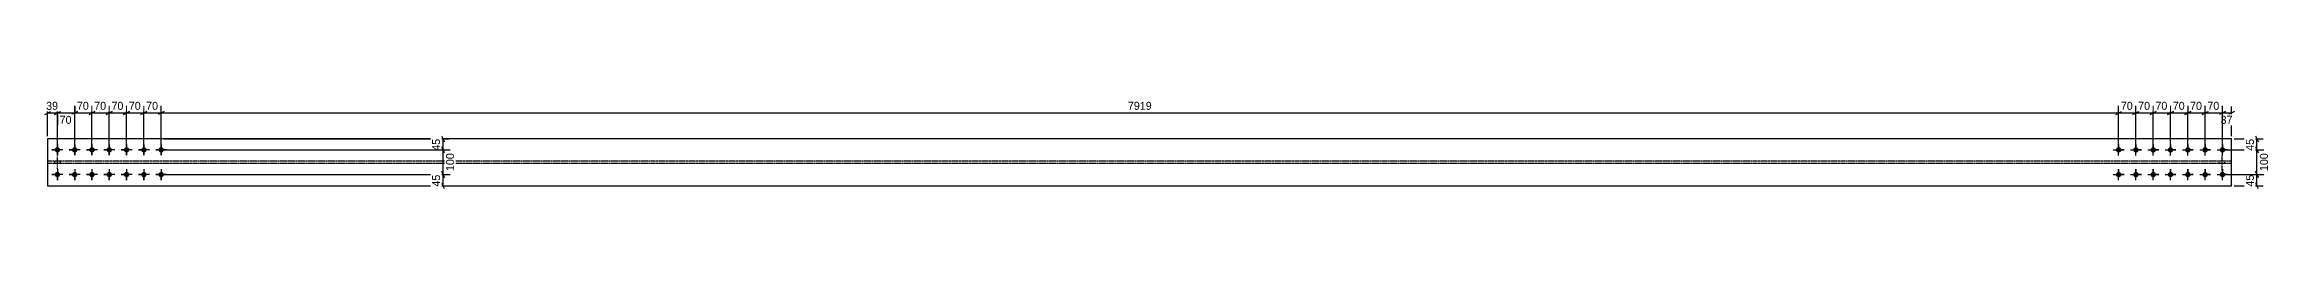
# Model space of a CAD drawing. Header units: millimetres. Extents: x 31 to 23394, y 26 to 977.
# Drawn here: x 31 to 9033, y 32 to 390 of the extents above; entities that cross this region are included whole.
import ezdxf

# ---------------------------------------------------------------- set-up
doc = ezdxf.new("R2010")
doc.units = ezdxf.units.MM
doc.linetypes.add('DXK_LINE_DOT2', pattern=[3.9198, 1.9599, -1.9599])
doc.linetypes.add('DXK_LINE_DOT4', pattern=[0.9408, 0.4704, -0.4704])
doc.styles.add('Comic Sans MS', font='COMIC.TTF', dxfattribs={"height": 0.2})

msp = doc.modelspace()

# ---------------------------------------------------------------- hatches: boundary and pattern name
at = {"linetype": 'Continuous'}
for points in [[(83.4, 178.1, -1), (83.4, 200.1, -1)], [(153.4, 178.1, -1), (153.4, 200.1, -1)], [(223.4, 178.1, -1), (223.4, 200.1, -1)], [(293.4, 178.1, -1), (293.4, 200.1, -1)], [(363.4, 178.1, -1), (363.4, 200.1, -1)], [(433.4, 178.1, -1), (433.4, 200.1, -1)], [(503.4, 178.1, -1), (503.4, 200.1, -1)], [(8422.8, 200, -1), (8422.8, 178, -1)], [(8492.8, 200, -1), (8492.8, 178, -1)], [(8562.8, 200, -1), (8562.8, 178, -1)], [(8632.8, 200, -1), (8632.8, 178, -1)], [(8702.8, 200, -1), (8702.8, 178, -1)], [(8772.8, 200, -1), (8772.8, 178, -1)], [(8842.8, 200, -1), (8842.8, 178, -1)], [(83.4, 78.1, -1), (83.4, 100.1, -1)], [(153.4, 78.1, -1), (153.4, 100.1, -1)], [(223.4, 78.1, -1), (223.4, 100.1, -1)], [(293.4, 78.1, -1), (293.4, 100.1, -1)], [(363.4, 78.1, -1), (363.4, 100.1, -1)], [(433.4, 78.1, -1), (433.4, 100.1, -1)], [(503.4, 78.1, -1), (503.4, 100.1, -1)], [(8422.8, 100, -1), (8422.8, 78, -1)], [(8492.8, 100, -1), (8492.8, 78, -1)], [(8562.8, 100, -1), (8562.8, 78, -1)], [(8632.8, 100, -1), (8632.8, 78, -1)], [(8702.8, 100, -1), (8702.8, 78, -1)], [(8772.8, 100, -1), (8772.8, 78, -1)], [(8842.8, 100, -1), (8842.8, 78, -1)]]:
    msp.add_hatch(color=3, dxfattribs=at).paths.add_polyline_path(points)

# ---------------------------------------------------------------- linework, layer by layer
at = {"color": 8, "linetype": 'Continuous'}
for p, q in [((83.4, 199.1), (83.4, 364.6)), ((153.4, 199.1), (153.4, 367.4)), ((223.4, 199.1), (223.4, 367.4)), ((293.4, 199.1), (293.4, 367.4)), ((363.4, 199.1), (363.4, 367.4)), ((433.4, 199.1), (433.4, 367.4)), ((503.4, 199.1), (503.4, 367.4)), ((8422.8, 199), (8422.8, 367.4)), ((8492.8, 199), (8492.8, 367.4)), ((8562.8, 199), (8562.8, 367.4)), ((8632.8, 199), (8632.8, 367.4)), ((8702.8, 199), (8702.8, 367.4)), ((8772.8, 199), (8772.8, 367.4)), ((8842.8, 199), (8842.8, 364.6)), ((8879.7, 244), (8879.7, 364.6)), ((71.4, 333), (95.4, 345)), ((141.4, 333), (165.4, 345)), ((211.4, 333), (235.4, 345)), ((281.4, 333), (305.4, 345)), ((351.4, 333), (375.4, 345)), ((421.4, 333), (445.4, 345)), ((433.4, 339), (503.4, 339)), ((515.4, 345), (491.4, 333)), ((8410.8, 333), (8434.8, 345)), ((8422.8, 339), (8492.8, 339)), ((8504.8, 345), (8480.8, 333)), ((8550.8, 333), (8574.8, 345)), ((8620.8, 333), (8644.8, 345)), ((8690.8, 333), (8714.8, 345)), ((8702.8, 339), (8772.8, 339)), ((8830.8, 333), (8854.8, 345)), ((8842.8, 339), (8879.7, 339)), ((8891.7, 345), (8867.7, 333)), ((513.4, 234), (1669.6, 234)), ((513.4, 189.1), (1669.6, 189.1)), ((1638, 246), (1650, 222)), ((1650, 177.1), (1638, 201.1)), ((1644, 189.1), (1644, 234)), ((8852.8, 189), (9010.7, 189)), ((8889.7, 234), (9007.9, 234)), ((8976.3, 201), (8988.3, 177)), ((1650, 77.1), (1638, 101.1)), ((8976.3, 101), (8988.3, 77)), ((513.4, 89.1), (1672.4, 89.1)), ((513.4, 44), (1669.6, 44)), ((8852.8, 89), (9007.9, 89)), ((8889.7, 44), (9007.9, 44)), ((8988.3, 32), (8976.3, 56)), ((8982.3, 44), (8982.3, 89))]:
    msp.add_line(p, q, dxfattribs=at)
at = {"color": 7, "linetype": 'Continuous'}
for p, q in [((44, 234), (44, 44)), ((8879.7, 234), (44, 234)), ((8879.7, 44), (8879.7, 234)), ((44, 44), (8879.7, 44))]:
    msp.add_line(p, q, dxfattribs=at)
at = {"color": 3, "linetype": 'Continuous'}
for p, q in [((61.4, 189.1), (76.1, 189.1)), ((105.4, 189.1), (61.4, 189.1)), ((83.4, 211.1), (83.4, 196.5)), ((83.4, 211.1), (83.4, 167.1)), ((83.4, 167.1), (83.4, 181.8)), ((105.4, 189.1), (90.8, 189.1)), ((131.4, 189.1), (146.1, 189.1)), ((175.4, 189.1), (131.4, 189.1)), ((153.4, 211.1), (153.4, 196.5)), ((153.4, 211.1), (153.4, 167.1)), ((153.4, 167.1), (153.4, 181.8)), ((175.4, 189.1), (160.8, 189.1)), ((201.4, 189.1), (216.1, 189.1)), ((245.4, 189.1), (201.4, 189.1)), ((223.4, 211.1), (223.4, 196.5)), ((223.4, 211.1), (223.4, 167.1)), ((223.4, 167.1), (223.4, 181.8)), ((245.4, 189.1), (230.8, 189.1)), ((271.4, 189.1), (286.1, 189.1)), ((315.4, 189.1), (271.4, 189.1)), ((293.4, 211.1), (293.4, 196.5)), ((293.4, 211.1), (293.4, 167.1)), ((293.4, 167.1), (293.4, 181.8)), ((315.4, 189.1), (300.8, 189.1)), ((341.4, 189.1), (356.1, 189.1)), ((385.4, 189.1), (341.4, 189.1)), ((363.4, 211.1), (363.4, 196.5)), ((363.4, 211.1), (363.4, 167.1)), ((363.4, 167.1), (363.4, 181.8)), ((385.4, 189.1), (370.8, 189.1)), ((411.4, 189.1), (426.1, 189.1)), ((455.4, 189.1), (411.4, 189.1)), ((433.4, 211.1), (433.4, 196.5)), ((433.4, 211.1), (433.4, 167.1)), ((433.4, 167.1), (433.4, 181.8)), ((455.4, 189.1), (440.8, 189.1)), ((481.4, 189.1), (496.1, 189.1)), ((525.4, 189.1), (481.4, 189.1)), ((503.4, 211.1), (503.4, 196.5)), ((503.4, 211.1), (503.4, 167.1)), ((503.4, 167.1), (503.4, 181.8)), ((525.4, 189.1), (510.8, 189.1)), ((8400.8, 189), (8444.8, 189)), ((8400.8, 189), (8415.4, 189)), ((8422.8, 167), (8422.8, 211)), ((8422.8, 211), (8422.8, 196.3)), ((8422.8, 167), (8422.8, 181.7)), ((8444.8, 189), (8430.1, 189)), ((8470.8, 189), (8514.8, 189)), ((8470.8, 189), (8485.4, 189)), ((8492.8, 167), (8492.8, 211)), ((8492.8, 211), (8492.8, 196.3)), ((8492.8, 167), (8492.8, 181.7)), ((8514.8, 189), (8500.1, 189)), ((8540.8, 189), (8584.8, 189)), ((8540.8, 189), (8555.4, 189)), ((8562.8, 167), (8562.8, 211)), ((8562.8, 211), (8562.8, 196.3)), ((8562.8, 167), (8562.8, 181.7)), ((8584.8, 189), (8570.1, 189)), ((8610.8, 189), (8654.8, 189)), ((8610.8, 189), (8625.4, 189)), ((8632.8, 167), (8632.8, 211)), ((8632.8, 211), (8632.8, 196.3)), ((8632.8, 167), (8632.8, 181.7)), ((8654.8, 189), (8640.1, 189)), ((8680.8, 189), (8724.8, 189)), ((8680.8, 189), (8695.4, 189)), ((8702.8, 167), (8702.8, 211)), ((8702.8, 211), (8702.8, 196.3)), ((8702.8, 167), (8702.8, 181.7)), ((8724.8, 189), (8710.1, 189)), ((8750.8, 189), (8794.8, 189)), ((8750.8, 189), (8765.4, 189)), ((8772.8, 167), (8772.8, 211)), ((8772.8, 211), (8772.8, 196.3)), ((8772.8, 167), (8772.8, 181.7)), ((8794.8, 189), (8780.1, 189)), ((8820.8, 189), (8864.8, 189)), ((8820.8, 189), (8835.4, 189)), ((8842.8, 167), (8842.8, 211)), ((8842.8, 211), (8842.8, 196.3)), ((8842.8, 167), (8842.8, 181.7)), ((8864.8, 189), (8850.1, 189)), ((83.4, 111.1), (83.4, 96.5)), ((83.4, 111.1), (83.4, 67.1)), ((153.4, 111.1), (153.4, 96.5)), ((153.4, 111.1), (153.4, 67.1)), ((223.4, 111.1), (223.4, 96.5)), ((223.4, 111.1), (223.4, 67.1)), ((293.4, 111.1), (293.4, 96.5)), ((293.4, 111.1), (293.4, 67.1)), ((363.4, 111.1), (363.4, 96.5)), ((363.4, 111.1), (363.4, 67.1)), ((433.4, 111.1), (433.4, 96.5)), ((433.4, 111.1), (433.4, 67.1)), ((503.4, 111.1), (503.4, 96.5)), ((503.4, 111.1), (503.4, 67.1)), ((8422.8, 67), (8422.8, 111)), ((8422.8, 111), (8422.8, 96.3)), ((8492.8, 67), (8492.8, 111)), ((8492.8, 111), (8492.8, 96.3)), ((8562.8, 67), (8562.8, 111)), ((8562.8, 111), (8562.8, 96.3)), ((8632.8, 67), (8632.8, 111)), ((8632.8, 111), (8632.8, 96.3)), ((8702.8, 67), (8702.8, 111)), ((8702.8, 111), (8702.8, 96.3)), ((8772.8, 67), (8772.8, 111)), ((8772.8, 111), (8772.8, 96.3)), ((8842.8, 67), (8842.8, 111)), ((8842.8, 111), (8842.8, 96.3)), ((61.4, 89.1), (76.1, 89.1)), ((105.4, 89.1), (61.4, 89.1)), ((83.4, 67.1), (83.4, 81.8)), ((105.4, 89.1), (90.8, 89.1)), ((131.4, 89.1), (146.1, 89.1)), ((175.4, 89.1), (131.4, 89.1)), ((153.4, 67.1), (153.4, 81.8)), ((175.4, 89.1), (160.8, 89.1)), ((201.4, 89.1), (216.1, 89.1)), ((245.4, 89.1), (201.4, 89.1)), ((223.4, 67.1), (223.4, 81.8)), ((245.4, 89.1), (230.8, 89.1)), ((271.4, 89.1), (286.1, 89.1)), ((315.4, 89.1), (271.4, 89.1)), ((293.4, 67.1), (293.4, 81.8)), ((315.4, 89.1), (300.8, 89.1)), ((341.4, 89.1), (356.1, 89.1)), ((385.4, 89.1), (341.4, 89.1)), ((363.4, 67.1), (363.4, 81.8)), ((385.4, 89.1), (370.8, 89.1)), ((411.4, 89.1), (426.1, 89.1)), ((455.4, 89.1), (411.4, 89.1)), ((433.4, 67.1), (433.4, 81.8)), ((455.4, 89.1), (440.8, 89.1)), ((481.4, 89.1), (496.1, 89.1)), ((525.4, 89.1), (481.4, 89.1)), ((503.4, 67.1), (503.4, 81.8)), ((525.4, 89.1), (510.8, 89.1)), ((8400.8, 89), (8444.8, 89)), ((8400.8, 89), (8415.4, 89)), ((8422.8, 67), (8422.8, 81.7)), ((8444.8, 89), (8430.1, 89)), ((8470.8, 89), (8514.8, 89)), ((8470.8, 89), (8485.4, 89)), ((8492.8, 67), (8492.8, 81.7)), ((8514.8, 89), (8500.1, 89)), ((8540.8, 89), (8584.8, 89)), ((8540.8, 89), (8555.4, 89)), ((8562.8, 67), (8562.8, 81.7)), ((8584.8, 89), (8570.1, 89)), ((8610.8, 89), (8654.8, 89)), ((8610.8, 89), (8625.4, 89)), ((8632.8, 67), (8632.8, 81.7)), ((8654.8, 89), (8640.1, 89)), ((8680.8, 89), (8724.8, 89)), ((8680.8, 89), (8695.4, 89)), ((8702.8, 67), (8702.8, 81.7)), ((8724.8, 89), (8710.1, 89)), ((8750.8, 89), (8794.8, 89)), ((8750.8, 89), (8765.4, 89)), ((8772.8, 67), (8772.8, 81.7)), ((8794.8, 89), (8780.1, 89)), ((8820.8, 89), (8864.8, 89)), ((8820.8, 89), (8835.4, 89)), ((8842.8, 67), (8842.8, 81.7)), ((8864.8, 89), (8850.1, 89))]:
    msp.add_line(p, q, dxfattribs=at)
at = {"color": 7, "linetype": 'DXK_LINE_DOT4'}
for p, q in [((8879.7, 143.7), (44, 143.7)), ((8879.7, 134.3), (44, 134.3))]:
    msp.add_line(p, q, dxfattribs=at)
at = {"color": 3, "linetype": 'DXK_LINE_DOT2'}
for p, q in [((72.5, 134.3), (72.5, 143.7)), ((72.5, 134.3), (72.5, 143.7)), ((72.5, 134.3), (72.5, 143.7)), ((72.5, 134.3), (72.5, 143.7)), ((72.5, 134.3), (72.5, 143.7)), ((84, 111.1), (84, 174.3)), ((84, 111.1), (84, 174.3)), ((84, 111.1), (84, 174.3)), ((84, 111.1), (84, 174.3)), ((84, 111.1), (84, 174.3)), ((95.5, 134.3), (95.5, 143.7)), ((95.5, 134.3), (95.5, 143.7)), ((95.5, 134.3), (95.5, 143.7)), ((95.5, 134.3), (95.5, 143.7)), ((95.5, 134.3), (95.5, 143.7)), ((8828.2, 143.7), (8828.2, 134.3)), ((8828.2, 143.7), (8828.2, 134.3)), ((8828.2, 143.7), (8828.2, 134.3)), ((8828.2, 143.7), (8828.2, 134.3)), ((8828.2, 143.7), (8828.2, 134.3)), ((8839.7, 166.9), (8839.7, 103.7)), ((8839.7, 166.9), (8839.7, 103.7)), ((8839.7, 166.9), (8839.7, 103.7)), ((8839.7, 166.9), (8839.7, 103.7)), ((8839.7, 166.9), (8839.7, 103.7)), ((8851.2, 143.7), (8851.2, 134.3)), ((8851.2, 143.7), (8851.2, 134.3)), ((8851.2, 143.7), (8851.2, 134.3)), ((8851.2, 143.7), (8851.2, 134.3)), ((8851.2, 143.7), (8851.2, 134.3))]:
    msp.add_line(p, q, dxfattribs=at)

# ---------------------------------------------------------------- next in the draw order: wipeouts: each hides what was drawn before it
at = {"color": 0}
for points in [[(500.9, 345), (500.9, 389.8), (436, 389.8), (436, 345)], [(8490.2, 345), (8490.2, 389.8), (8425.3, 389.8), (8425.3, 345)], [(8893.7, 288.2), (8893.7, 333), (8828.8, 333), (8828.8, 288.2)], [(1638, 244), (1593.2, 244), (1593.2, 179.1), (1638, 179.1)], [(8976.3, 99), (8931.5, 99), (8931.5, 34), (8976.3, 34)]]:
    msp.add_wipeout(points, dxfattribs=at)

# ---------------------------------------------------------------- next in the draw order: linework, layer by layer
at = {"color": 8, "linetype": 'Continuous'}
for p, q in [((433.4, 199.1), (433.4, 367.4)), ((503.4, 199.1), (503.4, 367.4)), ((8422.8, 199), (8422.8, 367.4)), ((8492.8, 199), (8492.8, 367.4)), ((8842.8, 199), (8842.8, 367.4)), ((363.4, 339), (433.4, 339)), ((445.4, 345), (421.4, 333)), ((515.4, 345), (491.4, 333)), ((503.4, 339), (8422.8, 339)), ((8410.8, 333), (8434.8, 345)), ((8480.8, 333), (8504.8, 345)), ((8784.8, 345), (8760.8, 333)), ((8854.8, 345), (8830.8, 333)), ((513.4, 189.1), (1672.4, 189.1)), ((1638, 201.1), (1650, 177.1)), ((1644, 89.1), (1644, 189.1)), ((8982.3, 89), (8982.3, 189)), ((8988.3, 77), (8976.3, 101)), ((8852.8, 89), (9010.7, 89))]:
    msp.add_line(p, q, dxfattribs=at)

# ---------------------------------------------------------------- next in the draw order: texts
at = {"color": 3, "style": 'Comic Sans MS'}
for s, p in [('70', (442.4, 351.4)), ('70', (8431.7, 351.4)), ('37', (8835.2, 294.6))]:
    msp.add_text(s, height=32.38, dxfattribs=at).set_placement(p)
for p in [(1631.6, 185.5), (8969.9, 40.4)]:
    msp.add_text('45', height=32.38, rotation=90.00021, dxfattribs=at).set_placement(p)

# ---------------------------------------------------------------- next in the draw order: wipeouts: each hides what was drawn before it
at = {"color": 0}
for points in [[(430.9, 345), (430.9, 389.8), (366, 389.8), (366, 345)], [(4518.2, 345), (4518.2, 389.8), (4408, 389.8), (4408, 345)], [(8770.2, 345), (8770.2, 389.8), (8705.3, 389.8), (8705.3, 345)], [(1694.8, 181.2), (1650, 181.2), (1650, 97.1), (1694.8, 97.1)], [(9033.1, 181.1), (8988.3, 181.1), (8988.3, 96.9), (9033.1, 96.9)]]:
    msp.add_wipeout(points, dxfattribs=at)

# ---------------------------------------------------------------- next in the draw order: linework, layer by layer
at = {"color": 8, "linetype": 'Continuous'}
for p, q in [((363.4, 199.1), (363.4, 367.4)), ((8702.8, 199), (8702.8, 367.4)), ((8772.8, 199), (8772.8, 367.4)), ((293.4, 339), (363.4, 339)), ((375.4, 345), (351.4, 333)), ((8632.8, 339), (8702.8, 339)), ((8714.8, 345), (8690.8, 333)), ((8760.8, 333), (8784.8, 345)), ((8772.8, 339), (8842.8, 339)), ((8852.8, 189), (9007.9, 189)), ((8976.3, 246), (8988.3, 222)), ((8988.3, 177), (8976.3, 201)), ((8982.3, 189), (8982.3, 234)), ((1638, 101.1), (1650, 77.1)), ((513.4, 89.1), (1669.6, 89.1)), ((1650, 32), (1638, 56)), ((1644, 44), (1644, 89.1))]:
    msp.add_line(p, q, dxfattribs=at)

# ---------------------------------------------------------------- next in the draw order: texts
at = {"color": 3, "style": 'Comic Sans MS'}
for s, p in [('70', (372.4, 351.4)), ('7919', (4414.4, 351.4)), ('70', (8711.7, 351.4))]:
    msp.add_text(s, height=32.38, dxfattribs=at).set_placement(p)
for p in [(1688.4, 103.5), (9026.7, 103.3)]:
    msp.add_text('100', height=32.38, rotation=90.00021, dxfattribs=at).set_placement(p)

# ---------------------------------------------------------------- next in the draw order: wipeouts: each hides what was drawn before it
at = {"color": 0}
for points in [[(360.9, 345), (360.9, 389.8), (296, 389.8), (296, 345)], [(8700.2, 345), (8700.2, 389.8), (8635.3, 389.8), (8635.3, 345)], [(8840.2, 345), (8840.2, 389.8), (8775.3, 389.8), (8775.3, 345)], [(8976.3, 244), (8931.5, 244), (8931.5, 179), (8976.3, 179)], [(1638, 99), (1593.2, 99), (1593.2, 34.1), (1638, 34.1)]]:
    msp.add_wipeout(points, dxfattribs=at)

# ---------------------------------------------------------------- next in the draw order: linework, layer by layer
at = {"color": 8, "linetype": 'Continuous'}
for p, q in [((293.4, 199.1), (293.4, 367.4)), ((8632.8, 199), (8632.8, 367.4)), ((223.4, 339), (293.4, 339)), ((305.4, 345), (281.4, 333)), ((8562.8, 339), (8632.8, 339)), ((8644.8, 345), (8620.8, 333))]:
    msp.add_line(p, q, dxfattribs=at)

# ---------------------------------------------------------------- next in the draw order: texts
at = {"color": 3, "style": 'Comic Sans MS'}
for p in [(302.4, 351.4), (8641.7, 351.4), (8781.7, 351.4)]:
    msp.add_text('70', height=32.38, dxfattribs=at).set_placement(p)
for p in [(8969.9, 185.4), (1631.6, 40.5)]:
    msp.add_text('45', height=32.38, rotation=90.00021, dxfattribs=at).set_placement(p)

# ---------------------------------------------------------------- next in the draw order: wipeouts: each hides what was drawn before it
at = {"color": 0}
for points in [[(290.9, 345), (290.9, 389.8), (226, 389.8), (226, 345)], [(8630.2, 345), (8630.2, 389.8), (8565.3, 389.8), (8565.3, 345)]]:
    msp.add_wipeout(points, dxfattribs=at)

# ---------------------------------------------------------------- next in the draw order: linework, layer by layer
at = {"color": 8, "linetype": 'Continuous'}
for p, q in [((223.4, 199.1), (223.4, 367.4)), ((8562.8, 199), (8562.8, 367.4)), ((153.4, 339), (223.4, 339)), ((235.4, 345), (211.4, 333)), ((8492.8, 339), (8562.8, 339)), ((8574.8, 345), (8550.8, 333))]:
    msp.add_line(p, q, dxfattribs=at)

# ---------------------------------------------------------------- next in the draw order: texts
at = {"color": 3, "style": 'Comic Sans MS'}
for p in [(232.4, 351.4), (8571.7, 351.4)]:
    msp.add_text('70', height=32.38, dxfattribs=at).set_placement(p)

# ---------------------------------------------------------------- next in the draw order: wipeouts: each hides what was drawn before it
at = {"color": 0}
for points in [[(220.9, 345), (220.9, 389.8), (156, 389.8), (156, 345)], [(8560.2, 345), (8560.2, 389.8), (8495.3, 389.8), (8495.3, 345)]]:
    msp.add_wipeout(points, dxfattribs=at)

# ---------------------------------------------------------------- next in the draw order: linework, layer by layer
at = {"color": 8, "linetype": 'Continuous'}
for p, q in [((153.4, 199.1), (153.4, 364.6)), ((83.4, 339), (153.4, 339)), ((165.4, 345), (141.4, 333))]:
    msp.add_line(p, q, dxfattribs=at)

# ---------------------------------------------------------------- next in the draw order: texts
at = {"color": 3, "style": 'Comic Sans MS'}
for p in [(162.4, 351.4), (8501.7, 351.4)]:
    msp.add_text('70', height=32.38, dxfattribs=at).set_placement(p)

# ---------------------------------------------------------------- next in the draw order: wipeouts: each hides what was drawn before it
at = {"color": 0}
msp.add_wipeout([(150.9, 288.2), (150.9, 333), (86, 333), (86, 288.2)], dxfattribs=at)

# ---------------------------------------------------------------- next in the draw order: linework, layer by layer
at = {"color": 8, "linetype": 'Continuous'}
for p, q in [((44, 244), (44, 367.4)), ((83.4, 199.1), (83.4, 367.4)), ((32, 333), (56, 345)), ((44, 339), (83.4, 339)), ((95.4, 345), (71.4, 333))]:
    msp.add_line(p, q, dxfattribs=at)

# ---------------------------------------------------------------- next in the draw order: texts
at = {"color": 3, "style": 'Comic Sans MS'}
msp.add_text('70', height=32.38, dxfattribs=at).set_placement((92.4, 294.6))

# ---------------------------------------------------------------- next in the draw order: wipeouts: each hides what was drawn before it
at = {"color": 0}
msp.add_wipeout([(96.2, 345), (96.2, 389.8), (31.3, 389.8), (31.3, 345)], dxfattribs=at)

# ---------------------------------------------------------------- next in the draw order: texts
at = {"color": 3, "style": 'Comic Sans MS'}
msp.add_text('39', height=32.38, dxfattribs=at).set_placement((37.7, 351.4))

doc.saveas('drawing.dxf')
